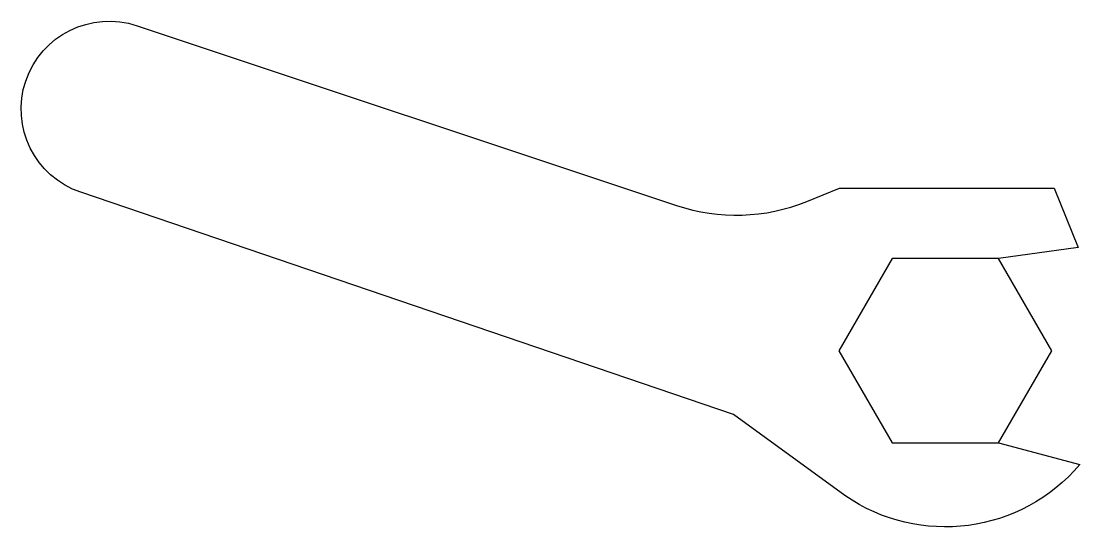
# Model space of a CAD drawing. Header units: millimetres. Extents: x -24.5 to 3.6, y -4.7 to 8.8.
import ezdxf

# ---------------------------------------------------------------- set-up
doc = ezdxf.new("R2010")
doc.units = ezdxf.units.MM
doc.layers.get('0').update_dxf_attribs({"linetype": 'CONTINUOUS'})

msp = doc.modelspace()

# ---------------------------------------------------------------- linework, layer by layer
for p, q in [((2.829, 0), (1.415, 2.45)), ((1.415, -2.45), (2.829, 0))]:
    msp.add_line(p, q)
msp.add_lwpolyline([(-1.415, -2.45), (1.415, -2.45), (3.571, -3.025, -0.386022), (-2.664, -3.848), (-5.621, -1.696), (-22.953, 4.211, -0.996745), (-21.46, 8.64), (-7.133, 3.861, 0.178297), (-3.679, 3.968), (-2.809, 4.32), (2.893, 4.32), (3.528, 2.747), (1.415, 2.45), (-1.415, 2.45), (-2.829, 0)], format="xyb", close=True)

doc.saveas('drawing.dxf')
